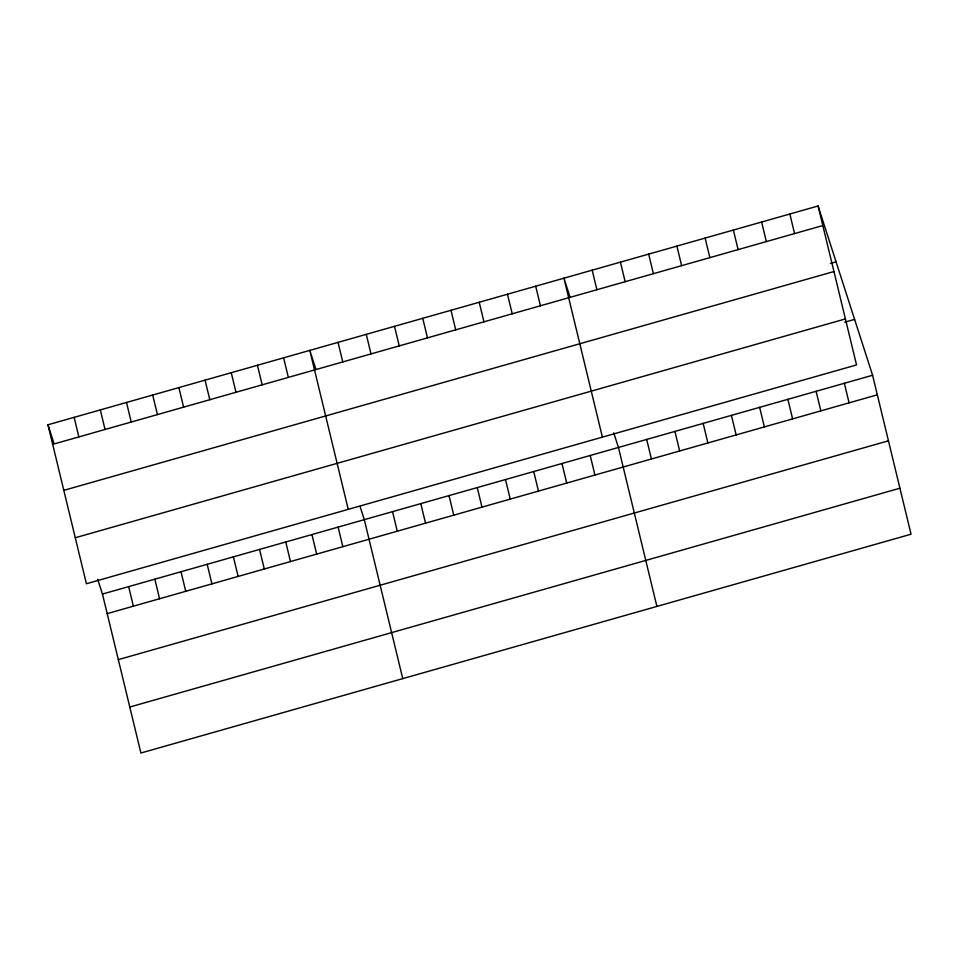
<?xml version="1.0" encoding="UTF-8"?>
<svg xmlns="http://www.w3.org/2000/svg" width="959" height="959" viewBox="0 0 959 959"><rect width="100%" height="100%" fill="white"/><g stroke="black" fill="none" stroke-linecap="round" stroke-linejoin="round"><path stroke-width="1.44" d="M818.087 205.981L856.543 364.935L86.406 583.743L47.95 424.789L818.087 205.981L872.594 375.257L911.05 534.211L140.913 753.019L102.457 594.065L97.746 579.44M52.685 444.353L822.822 225.545M830.422 263.449L836.068 261.843M63.809 490.349L833.946 271.541M75.281 537.747L845.406 318.927M844.723 322.2L854.601 319.395M102.457 594.065L872.594 375.257M107.192 613.628L877.329 394.82M118.317 659.636L888.454 440.816M129.789 707.023L899.926 488.215M569.934 296.81L563.94 278.182L602.396 437.136M613.736 432.833L618.447 447.469L656.903 606.424M315.787 369.011L309.793 350.395L348.249 509.349M360.021 506.376L364.3 519.67L402.756 678.624M47.95 424.789L53.944 443.406M844.352 383.276L849.087 402.84M789.844 214.001L794.579 233.564M816.121 391.308L820.856 410.872M761.614 222.02L766.337 241.584M787.878 399.328L792.614 418.891M733.371 230.04L738.106 249.604M759.636 407.347L764.371 426.911M705.129 238.072L709.864 257.635M731.405 415.379L736.14 434.942M676.898 246.091L681.621 265.655M703.163 423.398L707.898 442.962M648.656 254.111L653.391 273.675M674.932 431.418L679.655 450.982M620.413 262.143L625.148 281.706M646.69 439.438L651.425 459.001M592.183 270.162L596.906 289.726M590.217 455.489L594.94 475.053M535.697 286.202L540.432 305.765M561.974 463.509L566.709 483.072M507.467 294.233L512.202 313.797M533.731 471.54L538.467 491.104M479.224 302.253L483.959 321.816M505.501 479.56L510.236 499.124M450.982 310.272L455.717 329.836M477.258 487.58L481.993 507.143M422.751 318.304L427.486 337.868M449.016 495.599L453.751 515.163M394.509 326.324L399.244 345.887M420.785 503.631L425.52 523.194M366.278 334.343L371.001 353.907M392.543 511.65L397.278 531.214M338.036 342.363L342.771 361.927M338.119 527.114L342.854 546.678M283.612 357.827L288.347 377.39M311.939 534.559L316.674 554.11M257.432 365.271L262.155 384.835M285.758 541.991L290.481 561.554M231.239 372.703L235.974 392.267M259.565 549.435L264.3 568.999M205.058 380.148L209.793 399.711M233.385 556.867L238.12 576.431M178.877 387.592L183.601 407.155M207.204 564.312L211.927 583.875M152.685 395.024L157.42 414.588M181.011 571.756L185.746 591.319M126.504 402.468L131.239 422.032M154.831 579.188L159.566 598.752M100.323 409.913L105.046 429.476M128.65 586.632L133.373 606.196M74.131 417.345L78.866 436.908"/></g></svg>
